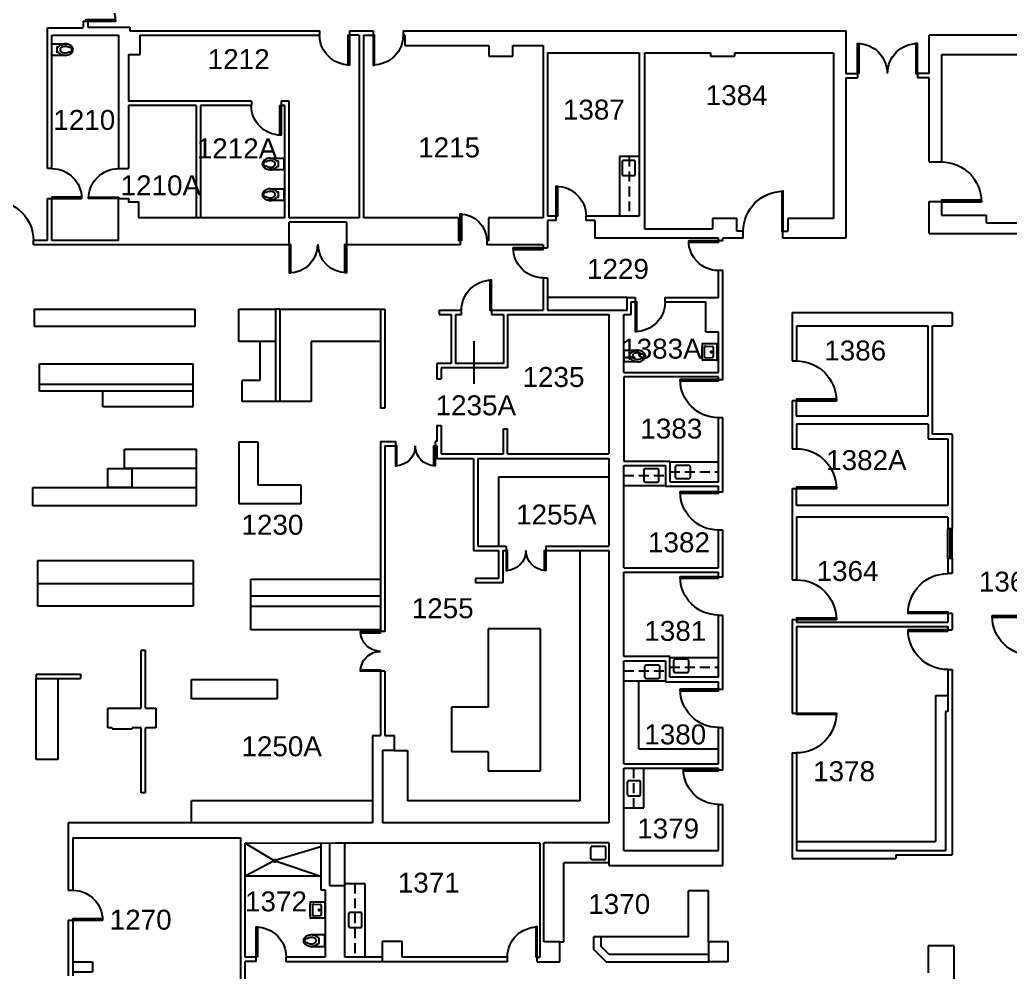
# Model space of a CAD drawing. Header units: inches. Extents: x -59 to 5745, y -269 to 4477.
# Drawn here: x 3283 to 4475, y 882 to 2029 of the extents above; entities that cross this region are included whole.
import ezdxf

# ---------------------------------------------------------------- set-up
doc = ezdxf.new("R2010")
doc.units = ezdxf.units.IN
doc.header["$LTSCALE"] = 96
doc.header["$MEASUREMENT"] = 0
doc.linetypes.add('HIDDEN2', pattern=[0.1875, 0.125, -0.0625])
doc.layers.get('0').update_dxf_attribs({"linetype": 'CONTINUOUS'})
for name, color, linetype in [('A-ANNO-ROOM', 4, 'CONTINUOUS'), ('A-DOOR', 2, 'CONTINUOUS'), ('A-FLOR-CASE', 3, 'CONTINUOUS'), ('A-FLOR-CASE-UPPR', 3, 'HIDDEN2'), ('A-FLOR-PFIX', 2, 'CONTINUOUS'), ('A-GLAZ', 2, 'CONTINUOUS'), ('A-WALL-FULL', 6, 'CONTINUOUS')]:
    doc.layers.add(name, color=color, linetype=linetype)
doc.styles.add('Arial', font='arial.ttf')

# ---------------------------------------------------------------- blocks, each defined once
blk = doc.blocks.new('P2477016')
for p, q in [((-3.603083, -23.831759), (-3.603083, -23.831759)), ((-2.504894, -21.068753), (-2.504894, -21.068753))]:
    blk.add_line(p, q)
for points in [[(-6.93083, -16.399601, -0.022673), (-7, -14.875), (-7, 0), (-3.020761, 0), (0, 0), (3.020761, 0), (7, 0), (7, -14.875)], [(-6.937926, -16.211212, -0.074934), (-6.387938, -12.562014, -0.085426), (-4.920528, -9.670474, -0.066386), (-3.550098, -8.264603), (-3.550098, -6.711212), (3.449902, -6.711212), (3.449902, -8.264603, -0.066386), (4.820333, -9.670474, -0.085426), (6.287743, -12.562014, -0.111314), (6.709134, -17.991061)], [(3.991504, -23.722377, -0.562484), (3.158962, -23.529526), (2.424162, -21.300368, -0.238976), (2.492058, -20.853364, 0.08035), (3.421006, -18.976205, 0.074934), (3.837731, -16.211212, 0.074934), (3.421006, -13.446218, 0.085426), (2.414145, -11.462194, 0.066386), (1.597345, -10.624271, 0.330534), (-1.69754, -10.624271, 0.066386), (-2.51434, -11.462194, 0.085426), (-3.521201, -13.446218, 0.074934), (-3.937926, -16.211212, 0.074934), (-3.521201, -18.976205, 0.08035), (-2.592253, -20.853364, -0.238976), (-2.524357, -21.300368), (-3.250575, -23.503493, -0.549653), (-4.069149, -23.710095)], [(-4.023967, -23.748064, 0.06085), (-2.498761, -25.015482, 0.143932), (0, -25.75)], [(-2.976493, -22.67201, 0.063273), (-1.687041, -23.754089, 0.143932), (0, -24.25)], [(0, -25.75, 0.143932), (2.498761, -25.015482, 0.107177), (4.949747, -22.564786, 0.077997), (6.431696, -19.212481, 0.065232), (7, -14.875)], [(0, -24.25, 0.143932), (1.687041, -23.754089, 0.059203), (2.902316, -22.750942)]]:
    blk.add_lwpolyline(points, format="xyb")
for centre, radius, start, end in [((5.443363, -16.211212), 12.38129, 180, 197.141641), ((2.746106, -17.043143), 9.558648, 197.141641, 216.672481), ((1.035634, -18.316811), 7.426057, 216.672481, 226.574161)]:
    blk.add_arc(centre, radius, start, end)
blk = doc.blocks.new('*U37')
for p, q in [((0, 0), (0, 0)), ((-36, 0), (-36, 0))]:
    blk.add_line(p, q)
blk.add_lwpolyline([(0, 0), (0, -36), (-1.75, -36), (-1.75, 0)], close=True)
blk.add_arc((0, 0), 36, 180, 270)
blk = doc.blocks.new('*U42')
for p, q in [((0, 0), (0, 0)), ((36, 0), (36, 0))]:
    blk.add_line(p, q)
blk.add_lwpolyline([(0, 0), (0, -36), (1.75, -36), (1.75, 0)], close=True)
blk.add_arc((0, 0), 36, 270, 0)
blk = doc.blocks.new('*U43')
for p, q in [((0, 0), (0, 0)), ((36, 0), (36, 0))]:
    blk.add_line(p, q)
blk.add_lwpolyline([(0, 0), (0, 36), (1.75, 36), (1.75, 0)], close=True)
blk.add_arc((0, 0), 36, 0, 90)
blk = doc.blocks.new('*U41')
for p, q in [((0, 0), (0, 0)), ((-36, 0), (-36, 0))]:
    blk.add_line(p, q)
blk.add_lwpolyline([(0, 0), (0, 36), (-1.75, 36), (-1.75, 0)], close=True)
blk.add_arc((0, 0), 36, 90, 180)
blk = doc.blocks.new('*U51')
for p, q in [((0, 0), (0, 0)), ((32, 0), (32, 0))]:
    blk.add_line(p, q)
blk.add_lwpolyline([(0, 0), (0, -32), (1.75, -32), (1.75, 0)], close=True)
blk.add_arc((0, 0), 32, 270, 0)
blk = doc.blocks.new('*U26')
for p, q in [((0, 0), (0, 0)), ((36, 0), (36, 0))]:
    blk.add_line(p, q)
blk.add_lwpolyline([(0, 0), (0, -36), (1.75, -36), (1.75, 0)], close=True)
blk.add_arc((0, 0), 36, 270, 0)
blk = doc.blocks.new('*U52')
for p, q in [((0, 0), (0, 0)), ((-48, 0), (-48, 0))]:
    blk.add_line(p, q)
blk.add_lwpolyline([(0, 0), (0, -48), (-1.75, -48), (-1.75, 0)], close=True)
blk.add_arc((0, 0), 48, 180, 270)
blk = doc.blocks.new('*U53')
for p, q in [((0, 0), (0, 0)), ((34, 0), (34, 0))]:
    blk.add_line(p, q)
blk.add_lwpolyline([(0, 0), (0, 34), (1.75, 34), (1.75, 0)], close=True)
blk.add_arc((0, 0), 34, 0, 90)
blk = doc.blocks.new('*U54')
for p, q in [((0, 0), (0, 0)), ((-34, 0), (-34, 0))]:
    blk.add_line(p, q)
blk.add_lwpolyline([(0, 0), (0, 34), (-1.75, 34), (-1.75, 0)], close=True)
blk.add_arc((0, 0), 34, 90, 180)
blk = doc.blocks.new('*U101')
for p, q in [((0, 0), (0, 0)), ((36, 0), (36, 0))]:
    blk.add_line(p, q)
blk.add_lwpolyline([(0, 0), (0, 36), (1.75, 36), (1.75, 0)], close=True)
blk.add_arc((0, 0), 36, 0, 90)
blk = doc.blocks.new('*U102')
for p, q in [((0, 0), (0, 0)), ((36, 0), (36, 0))]:
    blk.add_line(p, q)
blk.add_lwpolyline([(0, 0), (0, -36), (1.75, -36), (1.75, 0)], close=True)
blk.add_arc((0, 0), 36, 270, 0)
blk = doc.blocks.new('*U91')
for p, q in [((0, 0), (0, 0)), ((-36, 0), (-36, 0))]:
    blk.add_line(p, q)
blk.add_lwpolyline([(0, 0), (0, -36), (-1.75, -36), (-1.75, 0)], close=True)
blk.add_arc((0, 0), 36, 180, 270)
blk = doc.blocks.new('*U105')
for p, q in [((0, 0), (0, 0)), ((-48, 0), (-48, 0))]:
    blk.add_line(p, q)
blk.add_lwpolyline([(0, 0), (0, -48), (-1.75, -48), (-1.75, 0)], close=True)
blk.add_arc((0, 0), 48, 180, 270)
blk = doc.blocks.new('*U92')
for p, q in [((0, 0), (0, 0)), ((48, 0), (48, 0))]:
    blk.add_line(p, q)
blk.add_lwpolyline([(0, 0), (0, -48), (1.75, -48), (1.75, 0)], close=True)
blk.add_arc((0, 0), 48, 270, 0)
blk = doc.blocks.new('*U104')
for p, q in [((0, 0), (0, 0)), ((48, 0), (48, 0))]:
    blk.add_line(p, q)
blk.add_lwpolyline([(0, 0), (0, 48), (1.75, 48), (1.75, 0)], close=True)
blk.add_arc((0, 0), 48, 0, 90)
blk = doc.blocks.new('*U106')
for p, q in [((0, 0), (0, 0)), ((-48, 0), (-48, 0))]:
    blk.add_line(p, q)
blk.add_lwpolyline([(0, 0), (0, 48), (-1.75, 48), (-1.75, 0)], close=True)
blk.add_arc((0, 0), 48, 90, 180)
blk = doc.blocks.new('*U107')
for p, q in [((0, 0), (0, 0)), ((-24, 0), (-24, 0))]:
    blk.add_line(p, q)
blk.add_lwpolyline([(0, 0), (0, -24), (-1.75, -24), (-1.75, 0)], close=True)
blk.add_arc((0, 0), 24, 180, 270)
blk = doc.blocks.new('*U108')
for p, q in [((0, 0), (0, 0)), ((24, 0), (24, 0))]:
    blk.add_line(p, q)
blk.add_lwpolyline([(0, 0), (0, -24), (1.75, -24), (1.75, 0)], close=True)
blk.add_arc((0, 0), 24, 270, 0)
blk = doc.blocks.new('*U109')
for p, q in [((0, 0), (0, 0)), ((-46, 0), (-46, 0))]:
    blk.add_line(p, q)
blk.add_lwpolyline([(0, 0), (0, -46), (-1.75, -46), (-1.75, 0)], close=True)
blk.add_arc((0, 0), 46, 180, 270)
blk = doc.blocks.new('*U110')
for p, q in [((0, 0), (0, 0)), ((-42, 0), (-42, 0))]:
    blk.add_line(p, q)
blk.add_lwpolyline([(0, 0), (0, -42), (-1.75, -42), (-1.75, 0)], close=True)
blk.add_arc((0, 0), 42, 180, 270)
blk = doc.blocks.new('*U116')
for p, q in [((0, 0), (0, 0)), ((-36, 0), (-36, 0))]:
    blk.add_line(p, q)
blk.add_lwpolyline([(0, 0), (0, -36), (-1.75, -36), (-1.75, 0)], close=True)
blk.add_arc((0, 0), 36, 180, 270)
blk = doc.blocks.new('*U112')
for p, q in [((0, 0), (0, 0)), ((36, 0), (36, 0))]:
    blk.add_line(p, q)
blk.add_lwpolyline([(0, 0), (0, -36), (1.75, -36), (1.75, 0)], close=True)
blk.add_arc((0, 0), 36, 270, 0)
blk = doc.blocks.new('*U126')
for p, q in [((0, 0), (0, 0)), ((36, 0), (36, 0))]:
    blk.add_line(p, q)
blk.add_lwpolyline([(0, 0), (0, 36), (1.75, 36), (1.75, 0)], close=True)
blk.add_arc((0, 0), 36, 0, 90)
blk = doc.blocks.new('*U129')
for p, q in [((0, 0), (0, 0)), ((48, 0), (48, 0))]:
    blk.add_line(p, q)
blk.add_lwpolyline([(0, 0), (0, -48), (1.75, -48), (1.75, 0)], close=True)
blk.add_arc((0, 0), 48, 270, 0)
blk = doc.blocks.new('*U130')
for p, q in [((0, 0), (0, 0)), ((-24, 0), (-24, 0))]:
    blk.add_line(p, q)
blk.add_lwpolyline([(0, 0), (0, 24), (-1.75, 24), (-1.75, 0)], close=True)
blk.add_arc((0, 0), 24, 90, 180)
blk = doc.blocks.new('*U131')
for p, q in [((0, 0), (0, 0)), ((24, 0), (24, 0))]:
    blk.add_line(p, q)
blk.add_lwpolyline([(0, 0), (0, 24), (1.75, 24), (1.75, 0)], close=True)
blk.add_arc((0, 0), 24, 0, 90)
blk = doc.blocks.new('*U62')
for p, q in [((0, 0), (0, 0)), ((-36, 0), (-36, 0))]:
    blk.add_line(p, q)
blk.add_lwpolyline([(0, 0), (0, -36), (-1.75, -36), (-1.75, 0)], close=True)
blk.add_arc((0, 0), 36, 180, 270)
blk = doc.blocks.new('*U61')
for p, q in [((0, 0), (0, 0)), ((36, 0), (36, 0))]:
    blk.add_line(p, q)
blk.add_lwpolyline([(0, 0), (0, 36), (1.75, 36), (1.75, 0)], close=True)
blk.add_arc((0, 0), 36, 0, 90)
blk = doc.blocks.new('door-48')
blk.add_lwpolyline([(0, 48), (2, 48), (2, 0), (0, 0)], close=True)
blk.add_arc((0, 0), 48, 0, 90)

msp = doc.modelspace()

# ---------------------------------------------------------------- linework, layer by layer
at = {"layer": 'A-ANNO-ROOM'}
msp.add_line((3829.7, 1590.3), (3829.7, 1641.6), dxfattribs=at)
at = {"layer": 'A-FLOR-CASE'}
for p, q in [((4028.7, 1864), (4004.7, 1864)), ((4004.7, 1864), (4004.7, 1792)), ((4014.1, 1694.2), (3918.2, 1694.2)), ((3300.6, 1659.4), (3300.6, 1680.1)), ((3300.6, 1680.1), (3493.6, 1680.1)), ((3493.6, 1680.1), (3493.6, 1659.4)), ((3546.6, 1641.1), (3546.6, 1680.1)), ((3546.6, 1680.1), (3590.6, 1680.1)), ((3595.9, 1680.1), (3717, 1680.1)), ((3493.6, 1659.4), (3300.6, 1659.4)), ((3590.6, 1641.1), (3546.6, 1641.1)), ((3571.6, 1641.1), (3571.6, 1594.1)), ((3717, 1641.1), (3633.6, 1641.1)), ((3633.6, 1641.1), (3633.6, 1569.1)), ((3306.6, 1581.5), (3306.6, 1614.4)), ((3306.6, 1614.4), (3491.6, 1614.4)), ((3491.6, 1562.5), (3491.6, 1614.4)), ((3491.6, 1589.4), (3306.6, 1589.4)), ((3571.6, 1594.1), (3550.6, 1594.1)), ((3550.6, 1569.1), (3550.6, 1594.1)), ((3491.6, 1581.5), (3306.6, 1581.5)), ((3382.8, 1562.5), (3382.8, 1581.5)), ((3491.6, 1562.5), (3382.8, 1562.5)), ((3590.6, 1569.1), (3550.6, 1569.1)), ((3633.6, 1569.1), (3595.9, 1569.1)), ((3546.6, 1520.1), (3546.6, 1446.1)), ((3569.6, 1520.1), (3546.6, 1520.1)), ((3569.6, 1468.1), (3569.6, 1520.1)), ((3408.8, 1488.5), (3408.8, 1511.5)), ((3408.8, 1511.5), (3495.6, 1511.5)), ((3495.6, 1443.5), (3495.6, 1511.5)), ((4065.5, 1496.2), (4123.9, 1496.2)), ((3495.6, 1488.5), (3408.8, 1488.5)), ((3621.6, 1468.1), (3569.6, 1468.1)), ((3621.6, 1446.1), (3621.6, 1468.1)), ((3992.2, 1477.8), (3859, 1477.8)), ((3859, 1477.8), (3859, 1394.8)), ((4010.2, 1468), (4060.3, 1468)), ((3298.6, 1443.5), (3298.6, 1465.5)), ((3298.6, 1465.5), (3495.6, 1465.5)), ((3495.6, 1443.5), (3298.6, 1443.5)), ((3546.6, 1446.1), (3621.6, 1446.1)), ((3957.2, 1389.5), (3957.2, 1088.2)), ((3304.6, 1322.5), (3304.6, 1377.5)), ((3304.6, 1377.5), (3491.6, 1377.5)), ((3491.6, 1377.5), (3491.6, 1322.5)), ((3304.6, 1350), (3491.6, 1350)), ((3561, 1294.1), (3561, 1355.1)), ((3561, 1355.1), (3717, 1355.1)), ((3561, 1335.1), (3717, 1335.1)), ((3491.6, 1322.5), (3304.6, 1322.5)), ((3717, 1322.1), (3561, 1322.1)), ((3717, 1294.1), (3561, 1294.1)), ((3909.6, 1295.1), (3846.6, 1295.1)), ((3846.6, 1295.1), (3846.6, 1201)), ((3909.6, 1124.2), (3909.6, 1295.1)), ((4065.5, 1260.9), (4123.9, 1260.9)), ((3302.6, 1137.8), (3302.6, 1235.5)), ((3328.6, 1235.5), (3328.6, 1137.8)), ((3489.6, 1211.1), (3489.6, 1234.1)), ((3489.6, 1234.1), (3592.6, 1234.1)), ((3592.6, 1234.1), (3592.6, 1211.1)), ((4010.2, 1232.6), (4060.3, 1232.6)), ((4028.2, 1150.7), (4028.2, 1232.6)), ((3592.6, 1211.1), (3489.6, 1211.1)), ((3846.6, 1201), (3802.6, 1201)), ((3802.6, 1201), (3802.6, 1147.2)), ((3733.6, 1148.7), (3749.6, 1148.7)), ((3749.6, 1148.7), (3749.6, 1088.2)), ((3846.6, 1147.2), (3802.6, 1147.2)), ((3846.6, 1147.2), (3846.6, 1124.2)), ((4028.2, 1150.7), (4123.9, 1150.8)), ((3328.6, 1137.8), (3302.6, 1137.8)), ((3846.6, 1124.2), (3909.6, 1124.2)), ((4034.2, 1079.5), (4034.2, 1127.5)), ((3489.6, 1061.6), (3489.6, 1088)), ((3707.6, 1088), (3489.6, 1088)), ((3957.2, 1088.2), (3749.6, 1088.2)), ((4010.2, 1079.5), (4034.2, 1079.5)), ((3674.3, 986), (3674.3, 1037.4)), ((3937.9, 918.2), (3937.9, 1013.4)), ((3992.2, 1013.3), (3937.9, 1013.4)), ((3674.3, 988.7), (3698.3, 988.7)), ((3698.3, 988.7), (3698.3, 900)), ((4111.9, 979.9), (4087.9, 979.9)), ((4087.9, 924.2), (4087.9, 979.9)), ((4111.9, 918.2), (4111.9, 979.9)), ((3973.9, 909.2), (3973.9, 924.2)), ((3982.9, 924.2), (3973.9, 924.2)), ((3982.9, 912.9), (3982.9, 924.2)), ((4087.9, 924.2), (3982.9, 924.2)), ((3933.1, 918.2), (3937.9, 918.2)), ((3988.9, 894.2), (3973.9, 909.2)), ((3992.6, 903.2), (3982.9, 912.9)), ((3346.4, 894.4), (3370.4, 894.4)), ((3370.4, 894.4), (3370.4, 882.4)), ((4111.9, 903.2), (3992.6, 903.2)), ((3988.9, 894.2), (4111.9, 894.2)), ((3346.4, 882.4), (3370.4, 882.4))]:
    msp.add_line(p, q, dxfattribs=at)
at = {"layer": 'A-FLOR-CASE-UPPR'}
for p, q in [((4016.7, 1864), (4016.7, 1792)), ((4010.2, 1480), (4060.3, 1480)), ((4065.5, 1484.2), (4123.9, 1484.2)), ((4010.2, 1244.6), (4060.3, 1244.6)), ((4065.5, 1248.9), (4123.9, 1248.9)), ((4022.2, 1079.5), (4022.2, 1127.5)), ((3686.3, 988.7), (3686.3, 900))]:
    msp.add_line(p, q, dxfattribs=at)
at = {"layer": 'A-FLOR-PFIX'}
for p, q in [((4105, 1638.7), (4121.5, 1638.7)), ((4107, 1634.2), (4107, 1623.2)), ((4108.6, 1635.7), (4116.8, 1635.3)), ((4117.8, 1634.3), (4117.8, 1623.1)), ((4122, 1638.2), (4122, 1619.2)), ((4108.6, 1621.7), (4116.8, 1622.1)), ((4121.5, 1618.7), (4105, 1618.7)), ((3554, 1037.3), (3588.2, 1016.5)), ((3645.3, 1032.8), (3591.5, 1016.5)), ((3588.2, 1015.3), (3554, 997.5)), ((3591.5, 1015.3), (3645.3, 997.6)), ((3645.3, 997.6), (3554, 997.5)), ((3632.9, 966.7), (3649.5, 966.7)), ((3650, 966.2), (3650, 947.2)), ((3635, 962.2), (3635, 951.1)), ((3636.6, 963.7), (3644.8, 963.2)), ((3645.7, 962.2), (3645.7, 951.1)), ((3649.5, 946.7), (3632.9, 946.7)), ((3636.6, 949.6), (3644.8, 950.1)), ((3626.5, 923), (3628.7, 922.3)), ((3650, 926.8), (3635.1, 926.8)), ((3643.3, 923.3), (3641.7, 923.3)), ((3643.3, 916.3), (3643.3, 923.3)), ((3650, 912.8), (3650, 926.8)), ((3628.7, 917.4), (3626.4, 916.6)), ((3635.1, 912.8), (3650, 912.8)), ((3641.7, 916.3), (3643.3, 916.3))]:
    msp.add_line(p, q, dxfattribs=at)
for points in [[(4021.9, 1859.3), (4009.9, 1859.3, 0.414214), (4007.9, 1857.3), (4007.9, 1843, 0.414214), (4009.9, 1841), (4021.9, 1841, 0.414214), (4023.9, 1843), (4023.9, 1857.3, 0.414214)], [(4115.2, 1628, 0.043661), (4115.3, 1628, 0.043661), (4115.4, 1628, 0.043661), (4115.5, 1628, 0.043661), (4115.7, 1628.1, 0.043661), (4115.8, 1628.1, 0.043661), (4115.9, 1628.2, 0.043661), (4115.9, 1628.3, 0.043661), (4116, 1628.5, 0.043661), (4116, 1628.6, 0.043661), (4116, 1628.7, 0.043661), (4116, 1628.8, 0.043661), (4116, 1629, 0.043661), (4115.9, 1629.1, 0.043661), (4115.9, 1629.2, 0.043661), (4115.8, 1629.3, 0.043661), (4115.7, 1629.4, 0.043661), (4115.5, 1629.4, 0.043661), (4115.4, 1629.4, 0.043661), (4115.3, 1629.5, 0.043661), (4115.2, 1629.4, 0.043661), (4115, 1629.4, 0.043661), (4114.9, 1629.4, 0.043661), (4114.8, 1629.3, 0.043661), (4114.7, 1629.2, 0.043661), (4114.6, 1629.1, 0.043661), (4114.6, 1629, 0.043661), (4114.5, 1628.8, 0.043661), (4114.5, 1628.7, 0.043661), (4114.5, 1628.6, 0.043661), (4114.6, 1628.5, 0.043661), (4114.6, 1628.3, 0.043661), (4114.7, 1628.2, 0.043661), (4114.8, 1628.1, 0.043661), (4114.9, 1628.1, 0.043661), (4115, 1628, 0.043661)], [(4072, 1490.1), (4072, 1478.1, 0.414214), (4074, 1476.1), (4088.3, 1476.1, 0.414214), (4090.3, 1478.1), (4090.3, 1490.1, 0.414214), (4088.3, 1492.1), (4074, 1492.1, 0.414214)], [(4034.1, 1486), (4034.1, 1474, 0.414214), (4036.1, 1472), (4050.4, 1472, 0.414214), (4052.4, 1474), (4052.4, 1486, 0.414214), (4050.4, 1488), (4036.1, 1488, 0.414214)], [(4070, 1256.6), (4070, 1244.6, 0.414214), (4072, 1242.6), (4086.3, 1242.6, 0.414214), (4088.3, 1244.6), (4088.3, 1256.6, 0.414214), (4086.3, 1258.6), (4072, 1258.6, 0.414214)], [(4035.1, 1249.5), (4035.1, 1237.5, 0.414214), (4037.1, 1235.5), (4051.4, 1235.5, 0.414214), (4053.4, 1237.5), (4053.4, 1249.5, 0.414214), (4051.4, 1251.5), (4037.1, 1251.5, 0.414214)], [(4028.2, 1112.3), (4016.2, 1112.3, 0.414214), (4014.2, 1110.3), (4014.2, 1096, 0.414214), (4016.2, 1094), (4028.2, 1094, 0.414214), (4030.2, 1096), (4030.2, 1110.3, 0.414214)], [(3988.4, 1019.3), (3988.4, 1031.3, 0.414214), (3986.4, 1033.3), (3972.1, 1033.3, 0.414214), (3970.1, 1031.3), (3970.1, 1019.3, 0.414214), (3972.1, 1017.3), (3986.4, 1017.3, 0.414214)], [(3643.1, 955.9, 0.043661), (3643.2, 955.9, 0.043661), (3643.4, 955.9, 0.043661), (3643.5, 955.9, 0.043661), (3643.6, 956, 0.043661), (3643.7, 956.1, 0.043661), (3643.8, 956.2, 0.043661), (3643.9, 956.3, 0.043661), (3643.9, 956.4, 0.043661), (3644, 956.5, 0.043661), (3644, 956.7, 0.043661), (3644, 956.8, 0.043661), (3643.9, 956.9, 0.043661), (3643.9, 957, 0.043661), (3643.8, 957.1, 0.043661), (3643.7, 957.2, 0.043661), (3643.6, 957.3, 0.043661), (3643.5, 957.4, 0.043661), (3643.4, 957.4, 0.043661), (3643.2, 957.4, 0.043661), (3643.1, 957.4, 0.043661), (3643, 957.4, 0.043661), (3642.8, 957.3, 0.043661), (3642.7, 957.2, 0.043661), (3642.6, 957.1, 0.043661), (3642.6, 957, 0.043661), (3642.5, 956.9, 0.043661), (3642.5, 956.8, 0.043661), (3642.5, 956.7, 0.043661), (3642.5, 956.5, 0.043661), (3642.5, 956.4, 0.043661), (3642.6, 956.3, 0.043661), (3642.6, 956.2, 0.043661), (3642.7, 956.1, 0.043661), (3642.8, 956, 0.043661), (3643, 955.9, 0.043661)], [(3680.6, 935.5), (3692.6, 935.5, 0.414214), (3694.6, 937.5), (3694.6, 951.8, 0.414214), (3692.6, 953.8), (3680.6, 953.8, 0.414214), (3678.6, 951.8), (3678.6, 937.5, 0.414214)]]:
    msp.add_lwpolyline(points, format="xyb", close=True, dxfattribs=at)
for points in [[(4104.5, 1638.3, 0.007949), (4104.2, 1634.1, 0.014949), (4104.1, 1631.9, 0.000949), (4104.1, 1628.7, 0.000949), (4104.1, 1625.5, 0.014949), (4104.2, 1623.3, 0.007949), (4104.5, 1619.2)], [(4105, 1638.7, 0.061553), (4104.8, 1638.7, 0.084107), (4104.8, 1638.6, 0.039062), (4104.7, 1638.6, 0.039062), (4104.6, 1638.5, 0.084107), (4104.5, 1638.4, 0.061553), (4104.5, 1638.3)], [(4108.6, 1635.7, 0.050866), (4108.3, 1635.7, 0.073218), (4108, 1635.7, 0.028563), (4107.7, 1635.5, 0.050866), (4107.5, 1635.3, 0.050866), (4107.4, 1635.2, 0.028563), (4107.2, 1634.8, 0.073218), (4107.1, 1634.6, 0.050866), (4107, 1634.2)], [(4117.8, 1634.3, 0.063221), (4117.7, 1634.6, 0.085725), (4117.7, 1634.8, 0.040781), (4117.5, 1635, 0.040781), (4117.3, 1635.1, 0.085725), (4117.1, 1635.2, 0.063221), (4116.8, 1635.3)], [(4122, 1638.2, 0.065543), (4122, 1638.4, 0.087946), (4122, 1638.5, 0.043207), (4121.9, 1638.6, 0.043207), (4121.8, 1638.6, 0.087946), (4121.7, 1638.7, 0.065543), (4121.5, 1638.7)], [(4107, 1623.2, 0.050866), (4107.1, 1622.8, 0.073218), (4107.2, 1622.6, 0.028563), (4107.4, 1622.2, 0.050866), (4107.5, 1622.1, 0.050866), (4107.7, 1621.9, 0.028563), (4108, 1621.8, 0.073218), (4108.3, 1621.7, 0.050866), (4108.6, 1621.7)], [(4116.8, 1622.1, 0.063221), (4117.1, 1622.2, 0.085725), (4117.3, 1622.3, 0.040781), (4117.5, 1622.4, 0.040781), (4117.7, 1622.6, 0.085725), (4117.7, 1622.8, 0.063221), (4117.8, 1623.1)], [(4104.5, 1619.2, 0.061553), (4104.5, 1619, 0.084107), (4104.6, 1618.9, 0.039062), (4104.7, 1618.8, 0.039062), (4104.8, 1618.8, 0.084107), (4104.8, 1618.7, 0.061553), (4105, 1618.7)], [(4121.5, 1618.7, 0.065543), (4121.7, 1618.7, 0.087946), (4121.8, 1618.8, 0.043207), (4121.9, 1618.9, 0.043207), (4122, 1619, 0.087946), (4122, 1619.1, 0.065543), (4122, 1619.2)], [(3632.4, 966.2, 0.007949), (3632.1, 962.1, 0.014949), (3632, 959.8, 0.000949), (3632, 956.7, 0.000949), (3632, 953.5, 0.014949), (3632.1, 951.3, 0.007949), (3632.4, 947.1)], [(3632.9, 966.7, 0.061553), (3632.8, 966.6, 0.084107), (3632.7, 966.6, 0.039062), (3632.6, 966.5, 0.039062), (3632.5, 966.4, 0.084107), (3632.5, 966.3, 0.061553), (3632.4, 966.2)], [(3650, 966.2, 0.065543), (3650, 966.3, 0.087946), (3649.9, 966.4, 0.043207), (3649.8, 966.5, 0.043207), (3649.7, 966.6, 0.087946), (3649.6, 966.6, 0.065543), (3649.5, 966.7)], [(3636.6, 963.7, 0.050866), (3636.2, 963.7, 0.073218), (3636, 963.6, 0.028563), (3635.6, 963.4, 0.050866), (3635.4, 963.3, 0.050866), (3635.3, 963.1, 0.028563), (3635.1, 962.8, 0.073218), (3635, 962.5, 0.050866), (3635, 962.2)], [(3645.7, 962.2, 0.063221), (3645.7, 962.5, 0.085725), (3645.6, 962.7, 0.040781), (3645.4, 962.9, 0.040781), (3645.3, 963.1, 0.085725), (3645.1, 963.2, 0.063221), (3644.8, 963.2)], [(3632.4, 947.1, 0.061553), (3632.5, 947, 0.084107), (3632.5, 946.9, 0.039062), (3632.6, 946.8, 0.039062), (3632.7, 946.7, 0.084107), (3632.8, 946.7, 0.061553), (3632.9, 946.7)], [(3635, 951.1, 0.050866), (3635, 950.8, 0.073218), (3635.1, 950.5, 0.028563), (3635.3, 950.2, 0.050866), (3635.4, 950, 0.050866), (3635.6, 949.9, 0.028563), (3636, 949.7, 0.073218), (3636.2, 949.6, 0.050866), (3636.6, 949.6)], [(3644.8, 950.1, 0.063221), (3645.1, 950.1, 0.085725), (3645.3, 950.2, 0.040781), (3645.4, 950.4, 0.040781), (3645.6, 950.6, 0.085725), (3645.7, 950.8, 0.063221), (3645.7, 951.1)], [(3649.5, 946.7, 0.065543), (3649.6, 946.7, 0.087946), (3649.7, 946.7, 0.043207), (3649.8, 946.8, 0.043207), (3649.9, 946.9, 0.087946), (3650, 947, 0.065543), (3650, 947.2)]]:
    msp.add_lwpolyline(points, format="xyb", dxfattribs=at)
msp.add_circle((3589.9, 1015.9), 1.76, dxfattribs=at)
for centre, radius, start, end in [((3628.8, 919.8), 4.62, 147.2383, 180), ((3628.8, 919.8), 4.62, 180, 212.7617), ((3631.8, 917.9), 8.18, 133.3097, 147.2384), ((3628.8, 919.8), 3.12, 147.2382, 180), ((3628.8, 919.8), 3.12, 180, 212.7618), ((3626.6, 923.5), 0.5, 136.5741, 251.7562), ((3631.8, 917.9), 6.68, 132.7565, 147.2383), ((3631.7, 918.7), 7.43, 126.6725, 136.5742), ((3632.9, 917), 9.56, 107.1416, 126.6725), ((3628.8, 922.8), 0.5, 251.7562, 305.5172), ((3632.9, 917), 6.56, 107.1417, 125.5171), ((3633.8, 914.3), 12.4, 90, 107.1416), ((3633.8, 914.3), 9.38, 90, 107.1416), ((3635.1, 909.9), 16.8, 90, 95.1954), ((3633.8, 914.3), 12.4, 72.8584, 90), ((3633.8, 914.3), 9.38, 72.8584, 90), ((3634.6, 917), 6.56, 53.3275, 72.8583), ((3634.6, 917), 9.56, 53.3276, 72.8583), ((3635.9, 918.7), 4.43, 38.1352, 53.3275), ((3637.1, 919.8), 2.76, 323.419, 36.581), ((3635.9, 918.7), 7.43, 38.1352, 53.3275), ((3631.8, 921.7), 8.18, 212.7617, 237.2315), ((3626.6, 916.1), 0.5, 108.2438, 225.6721), ((3631.8, 921.7), 6.68, 212.7617, 226.3142), ((3633.8, 924.8), 11.8, 237.2315, 255.071), ((3628.8, 916.9), 0.5, 54.4828, 108.2438), ((3632.9, 922.6), 6.56, 234.4829, 252.8583), ((3635.1, 929.6), 16.8, 255.0711, 270), ((3633.8, 925.3), 9.38, 252.8584, 270), ((3633.8, 925.3), 12.4, 261.7349, 287.1416), ((3633.8, 925.3), 9.38, 270, 287.1416), ((3634.6, 922.6), 6.56, 287.1417, 306.6725), ((3634.6, 922.6), 9.56, 287.1417, 306.6724), ((3635.9, 920.9), 4.43, 306.6725, 321.8648), ((3635.9, 920.9), 7.43, 306.6725, 321.8648)]:
    msp.add_arc(centre, radius, start, end, dxfattribs=at)
at = {"layer": 'A-GLAZ'}
for p, q in [((4405.6, 1415.8), (4400.3, 1415.8)), ((4400.3, 1379.8), (4400.3, 1415.8)), ((4403, 1379.8), (4403, 1415.8)), ((4405.6, 1379.8), (4405.6, 1415.8)), ((4405.6, 1379.8), (4400.3, 1379.8))]:
    msp.add_line(p, q, dxfattribs=at)
at = {"layer": 'A-WALL-FULL'}
for p, q in [((3316, 1849.4), (3316, 2019.1)), ((3316, 2019.1), (3359.2, 2019.1)), ((3359.2, 2026.9), (3359.2, 2019.7)), ((3359.2, 2026.9), (3364.5, 2026.9)), ((3364.5, 2026.9), (3364.5, 2019.7)), ((3364.5, 2019.7), (3415.2, 2019.7)), ((3415.2, 2019.7), (3415.2, 2015.3)), ((3321.2, 2010.1), (3401.6, 2010.1)), ((3321.2, 1849.4), (3321.2, 2010.1)), ((3401.6, 2010.1), (3401.6, 1849.4)), ((3415.2, 2015.3), (3643.8, 2015.3)), ((3427.6, 2010.1), (3643.8, 2010.1)), ((3427.6, 1986.7), (3427.6, 2010.1)), ((3643.8, 2015.3), (3643.8, 2010.1)), ((3679.8, 2015.3), (3708.4, 2015.3)), ((3679.8, 2015.3), (3679.8, 2010.1)), ((3691.5, 2010.1), (3679.8, 2010.1)), ((3691.5, 2010.1), (3691.5, 1790.3)), ((3696.7, 2010.1), (3696.7, 1790.3)), ((3696.7, 2010.1), (3708.4, 2010.1)), ((3708.4, 2015.3), (3708.4, 2010.1)), ((3744.4, 2015.3), (4277.4, 2015.3)), ((3744.4, 2015.3), (3744.4, 2010.1)), ((3746.4, 2010.1), (3744.4, 2010.1)), ((3746.4, 2010.1), (3746.4, 1997.7)), ((4277.4, 2015.3), (4277.4, 1963.9)), ((4377.7, 1963.9), (4377.7, 2010.3)), ((4663.2, 2010.3), (4377.7, 2010.3)), ((3746.4, 1997.7), (3847.6, 1997.7)), ((3847.6, 1997.7), (3847.6, 1984.7)), ((3876.6, 1997.7), (3913, 1997.7)), ((3876.6, 1984.7), (3876.6, 1997.7)), ((3913, 1997.7), (3913, 1790.3)), ((3413.6, 1986.7), (3413.6, 1930.8)), ((3413.6, 1986.7), (3427.6, 1986.7)), ((3847.6, 1984.7), (3876.6, 1984.7)), ((3918.2, 1988.7), (4028.7, 1988.7)), ((3918.2, 1988.7), (3918.2, 1792)), ((4028.7, 1988.7), (4028.7, 1792)), ((4035.4, 1776.4), (4035.4, 1988.7)), ((4035.4, 1988.7), (4114.6, 1988.7)), ((4114.6, 1988.7), (4114.6, 1984.7)), ((4114.6, 1984.7), (4143.6, 1984.7)), ((4143.6, 1988.7), (4262.4, 1988.7)), ((4143.6, 1984.7), (4143.6, 1988.7)), ((4262.4, 1988.7), (4262.4, 1789.4)), ((4392.7, 1986.3), (4392.7, 1857.5)), ((4690.7, 1986.3), (4392.7, 1986.3)), ((4277.4, 1963.9), (4291.4, 1963.9)), ((4277.4, 1958.7), (4291.4, 1958.7)), ((4277.4, 1958.7), (4277.4, 1765.5)), ((4291.4, 1963.9), (4291.4, 1958.7)), ((4377.7, 1963.9), (4363.7, 1963.9)), ((4363.7, 1963.9), (4363.7, 1958.7)), ((4377.7, 1958.7), (4363.7, 1958.7)), ((4377.7, 1857.5), (4377.7, 1958.7)), ((3561.6, 1930.8), (3413.6, 1930.8)), ((3495, 1925.5), (3413.6, 1925.5)), ((3413.6, 1925.5), (3413.6, 1849.4)), ((3495, 1925.5), (3495, 1790.3)), ((3561.6, 1925.5), (3500.2, 1925.5)), ((3500.2, 1925.5), (3500.2, 1790.3)), ((3561.6, 1930.8), (3561.6, 1925.5)), ((3607.2, 1930.8), (3597.6, 1930.8)), ((3597.6, 1930.8), (3597.6, 1925.5)), ((3602, 1925.5), (3597.6, 1925.5)), ((3602, 1790.3), (3602, 1925.5)), ((3607.2, 1790.3), (3607.2, 1930.8)), ((3321.2, 1849.4), (3316, 1849.4)), ((3401.6, 1849.4), (3413.6, 1849.4)), ((4377.7, 1857.5), (4392.7, 1857.5)), ((3316, 1762.8), (3316, 1813.4)), ((3316, 1813.4), (3321.2, 1813.4)), ((3321.2, 1762.9), (3321.2, 1813.4)), ((3401.6, 1762.9), (3401.6, 1813.4)), ((4377.7, 1771.5), (4377.7, 1809.8)), ((4377.7, 1809.8), (4392.7, 1809.8)), ((4392.7, 1809.8), (4392.7, 1793.5)), ((3602, 1790.3), (3425.6, 1790.3)), ((3691.5, 1790.3), (3607.2, 1790.3)), ((3811, 1790.3), (3696.7, 1790.3)), ((3811, 1790.3), (3811, 1762.6)), ((3913, 1790.3), (3847, 1790.3)), ((3847, 1790.3), (3847, 1762.6)), ((3928.6, 1792), (3918.2, 1792)), ((3928.6, 1786.8), (3928.6, 1792)), ((4028.7, 1792), (3964.6, 1792)), ((3964.6, 1786.8), (3964.6, 1792)), ((4146.2, 1789.4), (4116.7, 1789.4)), ((4116.7, 1789.4), (4116.7, 1776.4)), ((4146.2, 1774), (4146.2, 1789.4)), ((4262.4, 1789.4), (4207.6, 1789.4)), ((4207.6, 1789.4), (4207.6, 1774)), ((4392.7, 1793.5), (4446.9, 1793.5)), ((4446.9, 1783.6), (4446.9, 1793.5)), ((3607.2, 1757.5), (3607.2, 1785)), ((3676, 1785), (3607.2, 1785)), ((3676, 1785), (3676, 1757.6)), ((3928.6, 1786.8), (3918.2, 1786.8)), ((3918.2, 1786.8), (3918.2, 1753.9)), ((3975, 1786.8), (3964.6, 1786.8)), ((3975, 1786.8), (3975, 1765.6)), ((4690.6, 1783.6), (4446.9, 1783.6)), ((4124.2, 1765.6), (3975, 1765.6)), ((4116.7, 1776.4), (4035.4, 1776.4)), ((4124.2, 1762.6), (4124.2, 1765.6)), ((4153.9, 1765.6), (4129.2, 1765.6)), ((4129.2, 1762.6), (4129.2, 1765.6)), ((4153.9, 1774), (4146.2, 1774)), ((4153.9, 1765.6), (4153.9, 1774)), ((4153.9, 1771.1), (4153.9, 1774)), ((4201.6, 1765.5), (4201.6, 1774)), ((4201.6, 1774), (4207.6, 1774)), ((4277.4, 1765.5), (4201.6, 1765.5)), ((4377.7, 1771.5), (4501.6, 1771.5)), ((3299.2, 1757.5), (3299.2, 1762.8)), ((3316, 1762.8), (3299.2, 1762.8)), ((3607.2, 1757.5), (3299.2, 1757.5)), ((3401.6, 1762.9), (3321.2, 1762.9)), ((3813, 1757.6), (3676, 1757.6)), ((3813, 1762.6), (3811, 1762.6)), ((3813, 1762.6), (3813, 1757.6)), ((3845, 1762.6), (3845, 1757.6)), ((3847, 1762.6), (3845, 1762.6)), ((3913, 1757.6), (3845, 1757.6)), ((3913, 1757.6), (3913, 1753.9)), ((3913, 1753.9), (3918.2, 1753.9)), ((4129.2, 1762.6), (4124.2, 1762.6)), ((3913, 1717.9), (3913, 1679)), ((3913, 1717.9), (3918.2, 1717.9)), ((3918.2, 1717.9), (3918.2, 1679)), ((4124.2, 1694.2), (4124.2, 1726.6)), ((4129.2, 1726.6), (4124.2, 1726.6)), ((4129.2, 1595.2), (4129.2, 1726.6)), ((4014.1, 1694.2), (4023.8, 1694.2)), ((4014.1, 1679), (4014.1, 1694.2)), ((4023.8, 1694.2), (4023.8, 1689)), ((4059.4, 1694.2), (4124.2, 1694.2)), ((4059.4, 1694.2), (4059.4, 1689)), ((4019.1, 1689), (4023.8, 1689)), ((4019.1, 1673.8), (4019.1, 1689)), ((4059.4, 1689), (4108.9, 1689)), ((4108.9, 1653), (4108.9, 1689)), ((3590.6, 1680.1), (3590.6, 1569.1)), ((3595.9, 1680.1), (3590.6, 1680.1)), ((3595.9, 1680.1), (3595.9, 1569.1)), ((3717, 1680.1), (3717, 1561.1)), ((3717, 1680.1), (3722.2, 1680.1)), ((3722.2, 1680.1), (3722.2, 1561.1)), ((3787.6, 1679), (3814.6, 1679)), ((3787.6, 1679), (3787.6, 1673.8)), ((3787.6, 1673.8), (3802, 1673.8)), ((3802, 1673.8), (3802, 1614.8)), ((3807.2, 1673.8), (3807.2, 1614.8)), ((3807.2, 1673.8), (3814.6, 1673.8)), ((3814.6, 1673.8), (3814.6, 1679)), ((3850.6, 1679), (3913, 1679)), ((3850.6, 1679), (3850.6, 1673.8)), ((3850.6, 1673.8), (3865, 1673.8)), ((3865, 1673.8), (3865, 1614.8)), ((3870.2, 1673.8), (3870.2, 1609.5)), ((3870.2, 1673.8), (3992.2, 1673.7)), ((3918.2, 1679), (3992.2, 1679)), ((3992.2, 1679), (4014.1, 1679)), ((3992.2, 1673.7), (3992.2, 1505.8)), ((4010.2, 1673.7), (4019.1, 1673.8)), ((4010.2, 1604.1), (4010.2, 1673.7)), ((4212.7, 1676.1), (4212.7, 1617.8)), ((4212.7, 1676.1), (4405.6, 1676.1)), ((4405.6, 1676.1), (4405.6, 1660.3)), ((4218, 1660.3), (4218, 1617.8)), ((4218, 1660.3), (4376.6, 1660.3)), ((4376.6, 1551.7), (4376.6, 1660.3)), ((4381.6, 1529.5), (4381.6, 1660.3)), ((4381.6, 1660.3), (4405.6, 1660.3)), ((4108.9, 1653), (4123.9, 1653)), ((4123.9, 1604.1), (4123.9, 1653)), ((3785, 1614.8), (3785, 1596.1)), ((3802, 1614.8), (3785, 1614.8)), ((3865, 1614.8), (3807.2, 1614.8)), ((4212.7, 1617.8), (4218, 1617.8)), ((3790.2, 1609.5), (3790.2, 1596.1)), ((3870.2, 1609.5), (3790.2, 1609.5)), ((4010.2, 1604.1), (4123.9, 1604.1)), ((4123.9, 1598.9), (4010.2, 1598.9)), ((4010.2, 1598.9), (4010.2, 1497.2)), ((4123.9, 1595.2), (4123.9, 1598.9)), ((3785, 1596.1), (3790.2, 1596.1)), ((4129.2, 1595.2), (4123.9, 1595.2)), ((3595.9, 1569.1), (3590.6, 1569.1)), ((4217.7, 1569.8), (4212.7, 1569.8)), ((4212.7, 1569.8), (4212.7, 1512.2)), ((4217.7, 1569.8), (4217.7, 1551.7)), ((3722.2, 1561.1), (3717, 1561.1)), ((4217.7, 1551.7), (4376.6, 1551.7)), ((3785, 1540.1), (3785, 1520.8)), ((3785, 1540.1), (3790.2, 1540.1)), ((3790.2, 1540.1), (3790.2, 1505.8)), ((4123.9, 1472.2), (4123.9, 1549.2)), ((4129.2, 1549.2), (4123.9, 1549.2)), ((4129.2, 1460), (4129.2, 1549.2)), ((4376.6, 1541.7), (4218, 1541.7)), ((4218, 1541.7), (4218, 1512.2)), ((4376.6, 1541.7), (4376.6, 1524.2)), ((3865, 1505.8), (3865, 1536.1)), ((3865, 1536.1), (3870.2, 1536.1)), ((3870.2, 1505.8), (3870.2, 1536.1)), ((4405.6, 1529.5), (4381.6, 1529.5)), ((4405.6, 1529.5), (4405.6, 1415.8)), ((3717, 1520.8), (3717, 1292.1)), ((3717, 1520.8), (3735, 1520.8)), ((3722.2, 1515.5), (3722.2, 1292.1)), ((3722.2, 1515.5), (3735, 1515.5)), ((3735, 1520.8), (3735, 1515.5)), ((3785, 1520.8), (3783, 1520.8)), ((3783, 1520.8), (3783, 1515.5)), ((3785, 1515.5), (3783, 1515.5)), ((3785, 1515.5), (3785, 1500.5)), ((4376.6, 1524.2), (4400.3, 1524.2)), ((4400.3, 1524.2), (4400.1, 1443.7)), ((3790.2, 1505.8), (3865, 1505.8)), ((3870.2, 1505.8), (3992.2, 1505.8)), ((4212.7, 1512.2), (4218, 1512.2)), ((3785, 1500.5), (3829, 1500.5)), ((3829, 1500.5), (3829, 1389.5)), ((3834.2, 1500.5), (3834.2, 1394.8)), ((3834.2, 1500.5), (3992.2, 1500.5)), ((3992.2, 1500.5), (3992.2, 1394.8)), ((4010.2, 1497.2), (4065.5, 1497.2)), ((4010.2, 1492), (4060.3, 1492)), ((4010.2, 1368.9), (4010.2, 1492)), ((4060.3, 1492), (4060.3, 1467)), ((4065.5, 1497.2), (4065.5, 1472.2)), ((3388.8, 1465.5), (3388.8, 1488.5)), ((3388.8, 1488.5), (3417.8, 1488.5)), ((3417.8, 1488.5), (3417.8, 1465.5)), ((4060.3, 1467), (4123.9, 1467)), ((4065.5, 1472.2), (4123.9, 1472.2)), ((4123.9, 1460), (4123.9, 1467)), ((3417.8, 1465.5), (3388.8, 1465.5)), ((4129.2, 1460), (4123.9, 1460)), ((4212.7, 1464.2), (4212.7, 1354.3)), ((4212.7, 1464.2), (4218, 1464.2)), ((4218, 1443.7), (4218, 1464.2)), ((4400.1, 1443.7), (4218, 1443.7)), ((4218, 1429.8), (4218, 1354.3)), ((4400.3, 1429.8), (4218, 1429.8)), ((4400.3, 1429.8), (4400.3, 1415.8)), ((4123.9, 1368.9), (4123.9, 1414)), ((4129.2, 1414), (4123.9, 1414)), ((4129.2, 1357.6), (4129.2, 1414)), ((3829, 1389.5), (3859, 1389.5)), ((3834.2, 1394.8), (3868.2, 1394.8)), ((3859, 1389.5), (3859, 1355.8)), ((3864.2, 1389.5), (3864.2, 1350.5)), ((3864.2, 1389.5), (3868.2, 1389.5)), ((3868.2, 1394.8), (3868.2, 1389.5)), ((3916.2, 1394.8), (3992.2, 1394.8)), ((3916.2, 1394.8), (3916.2, 1389.5)), ((3916.2, 1389.5), (3992.2, 1389.5)), ((3992.2, 1389.5), (3992.2, 1061.6)), ((4400.3, 1379.8), (4400.3, 1361.8)), ((4405.6, 1379.8), (4405.6, 1361.8)), ((4010.2, 1368.9), (4123.9, 1368.9)), ((4010.2, 1363.6), (4123.9, 1363.6)), ((4010.2, 1261.9), (4010.2, 1363.6)), ((4123.9, 1357.6), (4123.9, 1363.6)), ((4405.6, 1361.8), (4400.3, 1361.8)), ((3859, 1355.8), (3831.6, 1355.8)), ((3831.6, 1355.8), (3831.6, 1350.5)), ((3864.2, 1350.5), (3831.6, 1350.5)), ((4129.2, 1357.6), (4123.9, 1357.6)), ((4212.7, 1354.3), (4218, 1354.3)), ((4400.3, 1313.8), (4400.3, 1303.4)), ((4405.6, 1313.8), (4400.3, 1313.8)), ((4405.6, 1313.8), (4405.6, 1294.2)), ((4123.9, 1236.9), (4123.9, 1311.6)), ((4123.9, 1311.6), (4129.2, 1311.6)), ((4129.2, 1222.3), (4129.2, 1311.6)), ((4212.7, 1306.4), (4212.7, 1193.8)), ((4212.7, 1306.4), (4218, 1306.4)), ((4218, 1306.4), (4218, 1303.4)), ((4218, 1303.4), (4400.3, 1303.4)), ((3722.2, 1292.1), (3717, 1292.1)), ((4218, 1298.2), (4218, 1193.8)), ((4218, 1298.2), (4400.3, 1298.2)), ((4400.3, 1298.2), (4400.3, 1294.2)), ((4400.3, 1294.2), (4405.6, 1294.2)), ((3429, 1199.9), (3429, 1269.1)), ((3434.2, 1269.1), (3429, 1269.1)), ((3434.2, 1199.9), (3434.2, 1269.1)), ((4065.5, 1261.9), (4010.2, 1261.9)), ((4010.2, 1256.6), (4060.3, 1256.6)), ((4010.2, 1132.7), (4010.2, 1256.6)), ((4060.3, 1256.6), (4060.3, 1231.6)), ((4065.5, 1236.9), (4065.5, 1261.9)), ((3302.6, 1240.8), (3356, 1240.8)), ((3302.6, 1240.8), (3302.6, 1235.5)), ((3356, 1240.8), (3356, 1235.5)), ((3722.2, 1244.1), (3717, 1244.1)), ((3717, 1244.1), (3717, 1166.7)), ((3722.2, 1244.1), (3722.2, 1166.7)), ((4400.3, 1246.2), (4405.6, 1246.2)), ((4400.3, 1246.2), (4400.3, 1195.9)), ((4405.6, 1246.2), (4405.6, 1023)), ((3302.6, 1235.5), (3356, 1235.5)), ((4060.3, 1231.6), (4123.9, 1231.6)), ((4123.9, 1236.9), (4065.5, 1236.9)), ((4123.9, 1222.3), (4123.9, 1231.6)), ((4129.2, 1222.3), (4123.9, 1222.3)), ((4385.3, 1214.8), (4400.3, 1214.8)), ((4385.3, 1214.8), (4385.3, 1039.2)), ((3388.8, 1176), (3388.8, 1199.9)), ((3388.8, 1199.9), (3429, 1199.9)), ((3434.2, 1199.9), (3446.6, 1199.9)), ((3446.6, 1199.9), (3446.6, 1176)), ((4212.7, 1193.8), (4218, 1193.8)), ((4400.3, 1195.9), (4397.6, 1195.9)), ((4397.6, 1195.9), (4397.6, 1027.9)), ((3393.9, 1176), (3388.8, 1176)), ((3393.9, 1176), (3393.9, 1174.8)), ((3393.9, 1174.8), (3417.9, 1174.8)), ((3417.9, 1174.8), (3417.9, 1176)), ((3429, 1176), (3417.9, 1176)), ((3429, 1097.6), (3429, 1176)), ((3434.2, 1097.6), (3434.2, 1176)), ((3446.6, 1176), (3434.2, 1176)), ((4123.9, 1176.3), (4129.2, 1176.3)), ((4123.9, 1132.8), (4123.9, 1176.3)), ((4129.2, 1125.6), (4129.2, 1176.3)), ((3707.6, 1166.7), (3717, 1166.7)), ((3707.6, 1166.7), (3707.6, 1061.6)), ((3722.2, 1166.7), (3733.6, 1166.7)), ((3733.6, 1166.7), (3733.6, 1148.7)), ((3719.6, 1148.7), (3719.6, 1061.6)), ((3733.6, 1148.7), (3719.6, 1148.7)), ((4212.7, 1145.8), (4212.7, 1018.6)), ((4212.7, 1145.8), (4218, 1145.8)), ((4218, 1145.8), (4218, 1027.9)), ((4010.2, 1132.7), (4123.9, 1132.8)), ((4010.2, 1028.5), (4010.2, 1127.5)), ((4010.2, 1127.5), (4123.9, 1127.5)), ((4123.9, 1125.6), (4123.9, 1127.5)), ((4123.9, 1125.6), (4129.2, 1125.6)), ((3434.2, 1097.6), (3429, 1097.6)), ((4123.9, 1028.5), (4123.9, 1083.6)), ((4123.9, 1083.6), (4129.2, 1083.6)), ((4129.2, 1010.3), (4129.2, 1083.6)), ((3341.1, 1061.6), (3341.1, 980.4)), ((3707.6, 1061.6), (3341.1, 1061.6)), ((3992.2, 1061.6), (3719.6, 1061.6)), ((3346.4, 1043.6), (3548.7, 1043.6)), ((3346.4, 1043.6), (3346.4, 980.4)), ((3548.7, 829.2), (3548.7, 1043.6)), ((4218, 1039.2), (4385.3, 1039.2)), ((3554, 1037.3), (3908.9, 1037.4)), ((3554, 900), (3554, 1037.3)), ((3645.3, 1037.3), (3645.3, 981)), ((3655.6, 1037.4), (3655.6, 986)), ((3662.3, 1037.4), (3908.9, 1037.4)), ((3908.9, 1037.4), (3908.9, 900)), ((3913.9, 918.2), (3913.9, 1037.4)), ((3992.2, 1037.4), (3913.9, 1037.4)), ((3992.2, 1037.4), (3992.2, 1010.4)), ((4010.2, 1028.5), (4123.9, 1028.5)), ((4397.6, 1027.9), (4218, 1027.9)), ((4212.7, 1018.6), (4337.7, 1018.6)), ((4337.7, 1023), (4405.6, 1023)), ((4337.7, 1023), (4337.7, 1018.6)), ((3992.2, 1010.4), (4129.2, 1010.3)), ((3341.1, 980.4), (3346.4, 980.4)), ((3645.3, 981), (3650.3, 981)), ((3650.3, 981), (3650.3, 900)), ((3655.6, 986), (3674.3, 986)), ((3674.3, 900), (3674.3, 986)), ((3341.1, 944.4), (3341.1, 877.4)), ((3341.1, 944.4), (3346.4, 944.4)), ((3346.4, 944.4), (3346.4, 877.4)), ((3743.2, 918.8), (3719.2, 918.8)), ((3719.2, 918.8), (3719.2, 894.8)), ((3743.2, 900), (3743.2, 918.8)), ((3933.1, 918.2), (3913.9, 918.2)), ((3933.1, 894.2), (3933.1, 918.2)), ((4135.9, 918.2), (4111.9, 918.2)), ((4111.9, 918.2), (4111.9, 894.2)), ((4135.9, 894.2), (4135.9, 918.2)), ((4407.7, 913.7), (4376.4, 913.7)), ((4376.4, 913.7), (4376.4, 881.1)), ((4407.7, 641.8), (4407.7, 913.7)), ((3567.4, 900), (3554, 900)), ((3567.4, 894.8), (3554, 894.8)), ((3554, 567.8), (3554, 894.8)), ((3567.4, 894.8), (3567.4, 900)), ((3650.3, 900), (3603.4, 900)), ((3603.4, 894.1), (3603.4, 900)), ((3719.2, 900), (3674.3, 900)), ((3869.9, 900), (3743.2, 900)), ((3869.9, 894.2), (3869.9, 900)), ((3905.9, 894.2), (3905.9, 900)), ((3905.9, 900), (3908.9, 900)), ((3731.2, 894.1), (3603.4, 894.1)), ((3869.9, 894.2), (3731.2, 894.1)), ((3905.9, 894.2), (3908.9, 894.2)), ((3909.1, 894.2), (3933.1, 894.2)), ((4135.9, 894.2), (4111.9, 894.2))]:
    msp.add_line(p, q, dxfattribs=at)
msp.add_lwpolyline([(3401.6, 1813.4), (3413.6, 1813.4), (3413.6, 1809.6), (3425.6, 1809.6), (3425.6, 1790.3)], dxfattribs=at)

# ---------------------------------------------------------------- block references
at = {"layer": 'A-DOOR', "xscale": -1}
for name, p, rotation in [('*U43', (3361.8, 2026.9), 270), ('*U41', (3679.8, 2010.2), 180), ('*U43', (3708.3, 2010.2), 180), ('*U42', (4291.3, 1964.1), 180), ('*U37', (4363.6, 1964.1), 180), ('*U41', (3597.5, 1925.6), 180), ('*U101', (3321.2, 1813.4), 270), ('*U102', (3401.6, 1813.4), 270), ('door-48', (4392.7, 1809.5), 270), ('*U26', (3928.6, 1792.2), 180), ('*U52', (4201.9, 1774.2), 180), ('*U129', (3251.2, 1762.8), 180), ('*U51', (3813, 1762.8), 180), ('*U53', (3607.2, 1757.8), 180), ('*U54', (3676, 1757.9), 180), ('*U91', (3913, 1753.9), 270), ('*U91', (4124.2, 1762.6), 270), ('*U62', (3850.6, 1679.1), 180), ('*U61', (4023.8, 1689.1), 180), ('*U104', (4218, 1569.9), 270), ('*U109', (4123.9, 1595.5), 270), ('*U131', (3735, 1515.5), 180), ('*U130', (3783, 1515.5), 180), ('*U104', (4218, 1464.2), 270), ('*U109', (4123.9, 1460.2), 270), ('*U131', (3868.2, 1389.5), 180), ('*U130', (3916.2, 1389.5), 180), ('*U92', (4400.3, 1313.8), 270), ('*U109', (4123.9, 1357.9), 270), ('*U104', (4218, 1306.3), 270), ('*U105', (4501.6, 1311.1), 270), ('*U107', (3717, 1292.1), 270), ('*U105', (4400.3, 1294.1), 270), ('*U108', (3717, 1244.1), 270), ('*U109', (4123.9, 1222.5), 270), ('*U106', (4218, 1193.8), 270), ('*U110', (4123.9, 1125.9), 270), ('*U126', (3346.4, 944.4), 270), ('*U112', (3567.4, 900.2), 180), ('*U116', (3905.9, 900.2), 180)]:
    msp.add_blockref(name, p, dxfattribs=dict(at, rotation=rotation))
at = {"layer": 'A-FLOR-PFIX'}
for p, rotation in [((3321.2, 1992.7), 90), ((3600.5, 1855.1), 270), ((3600.5, 1818.1), 270), ((4010.3, 1623.7), 90)]:
    msp.add_blockref('P2477016', p, dxfattribs=dict(at, rotation=rotation))

# ---------------------------------------------------------------- texts
at = {"layer": 'A-ANNO-ROOM', "style": 'Arial'}
for s, p in [('1212', (3509, 1969.3)), ('1384', (4108.6, 1925.9)), ('1387', (3936.7, 1908.5)), ('1210', (3323.1, 1896.1)), ('1212A', (3495.8, 1861.8)), ('1215', (3762.4, 1863)), ('1210A', (3404.1, 1817.3)), ('1229', (3965.7, 1716.7)), ('1383A', (4006.9, 1620.6)), ('1386', (4251.4, 1618.4)), ('1235', (3888.1, 1586.5)), ('1235A', (3783.4, 1552.4)), ('1383', (4030, 1524.4)), ('1382A', (4253.7, 1486.4)), ('1255A', (3880.3, 1420.9)), ('1230', (3549.6, 1408.6)), ('1382', (4039.2, 1387.4)), ('1364', (4242.2, 1352.9)), ('1362', (4437.6, 1340.1)), ('1255', (3754.7, 1308)), ('1381', (4034.8, 1280.8)), ('1380', (4034.7, 1156.1)), ('1250A', (3549.6, 1141.8)), ('1378', (4238, 1111.8)), ('1379', (4026.2, 1042.8)), ('1371', (3737.9, 977.6)), ('1372', (3553.9, 955)), ('1370', (3967.3, 951.9)), ('1270', (3391, 933))]:
    msp.add_text(s, height=24, dxfattribs=at).set_placement(p)

doc.saveas('drawing.dxf')
